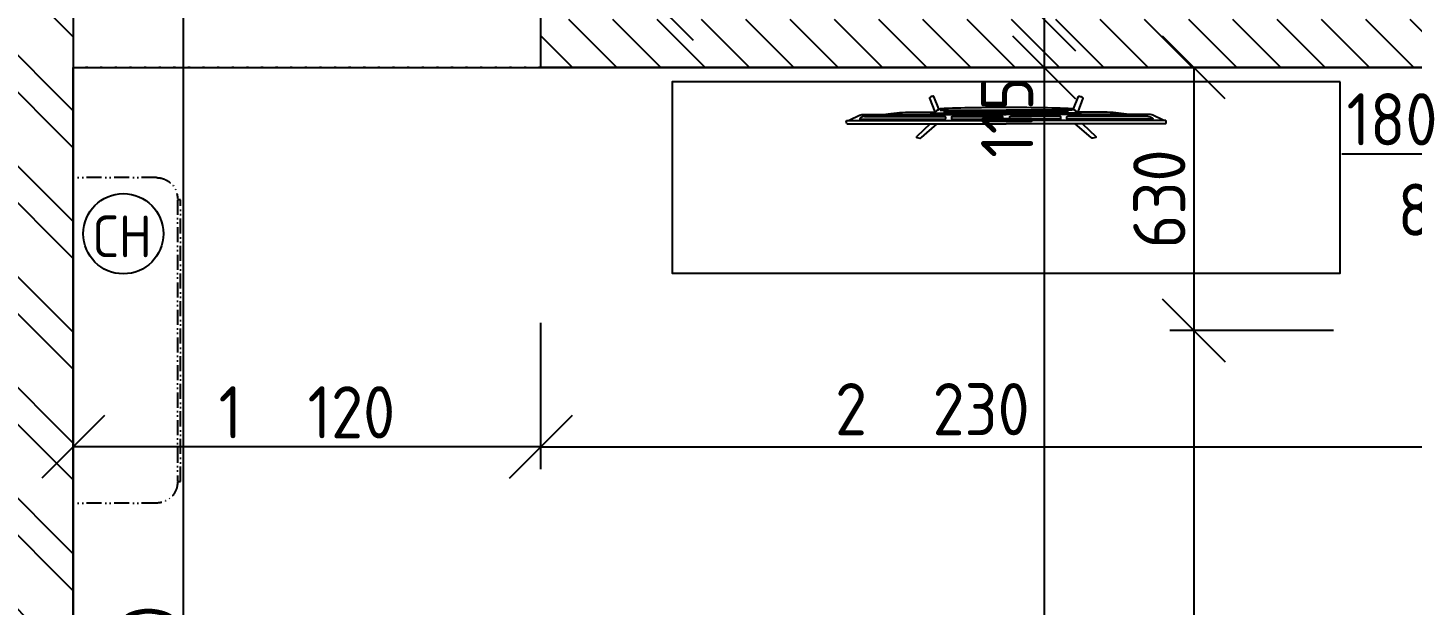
# Model space of a CAD drawing. Extents: x 4511820 to 5180432, y -1526536 to -944957.
# Drawn here: x 5020872 to 5024188, y -1166047 to -1164664 of the extents above; entities that cross this region are included whole.
import ezdxf

# ---------------------------------------------------------------- set-up
doc = ezdxf.new("R2010")
doc.units = 0
doc.header["$MEASUREMENT"] = 0
doc.linetypes.add('ACAD_ISO07W100', pattern=[3.5, 0.5, -3])
doc.linetypes.add('ACAD_ISO12W100', pattern=[22, 12, -3, 0.5, -3, 0.5, -3])
doc.layers.get('0').update_dxf_attribs({"linetype": 'CONTINUOUS'})
doc.layers.get('Defpoints').update_dxf_attribs({"color": 61, "linetype": 'CONTINUOUS'})
for name, color, linetype in [('KÓTY', 4, 'CONTINUOUS'), ('MÚRY', 1, 'CONTINUOUS'), ('Plochy', 41, 'CONTINUOUS'), ('TENKÁ', 7, 'CONTINUOUS'), ('ZARIADENIE', 47, 'CONTINUOUS'), ('ZZ-chladenie', 133, 'CONTINUOUS'), ('ŠRAFY', 82, 'CONTINUOUS')]:
    doc.layers.add(name, color=color, linetype=linetype)
doc.styles.add('STYLE1', font='isocp.shx')
doc.dimstyles.new('STANDARD-50', dxfattribs={"dimtxt": 125, "dimasz": 150, "dimexe": 10, "dimexo": 200, "dimgap": 20, "dimtad": 1, "dimdsep": 46, "dimlunit": 6, "dimtxsty": 'STYLE1', "dimblk1": 'OBLIQUE', "dimblk2": 'OBLIQUE', "dimsah": 1, "dimcen": 2.5, "dimse1": 1, "dimse2": 1, "dimadec": 0, "dimazin": 0, "dimtfac": 1, "dimtmove": 1, "dimatfit": 3, "dimldrblk": 'OBLIQUE', "dimfxl": 1, "dimtolj": 1, "dimtzin": 0, "dimarcsym": 0})

# ---------------------------------------------------------------- blocks, each defined once
blk = doc.blocks.new('Tv06_top_cad-block.com')
at = {"color": 0}
for points in [[(-161.1, -3.4), (-173.3, 26.2, 0.359324), (-175.3, 27.3, 0.097501), (-182.8, 24.2, 0.350578), (-183.5, 22.1), (-171.1, -10.4)], [(161.1, -3.4), (173.3, 26.2, -0.359324), (175.3, 27.3, -0.097501), (182.8, 24.2, -0.350578), (183.5, 22.1), (171.1, -10.4)], [(-381.9, -38.8, -0.13121), (-383.2, -32.7, -0.169032), (-383, -32.3), (-381.8, -31.1, -0.205713), (-381.3, -30.9), (-378.5, -30.9, 0.118206), (-376.2, -30.4), (-351.4, -18.4, -0.105648), (-345.8, -17), (0, -17)], [(-339.3, -21.2), (-339.3, -21.2, 0.099639), (-344.3, -22.2), (-349.2, -24.6, 0.215889), (-350.7, -26.3, 0.476075), (-349.4, -28, 0.244765)], [(-295.5, -17), (-282, -15, -0.02037), (-255.8, -12, -0.012056), (-227.2, -10.7), (-169.3, -10.7)], [(-181.8, -17), (-178.5, -14, -0.213415), (-177.3, -13.6), (0, -13.6)], [(-172.1, -13.6, -0.072098), (-159.2, -3, -0.121861), (-158.4, -2.8)], [(-170.1, -10.6, -0.053076), (-160.2, -2.9), (-158.4, -2.8)], [(-147.6, -13.6), (-147.6, -7.5, -0.414214), (-147.4, -7.3), (-146.5, -7.3, -0.414214), (-146.3, -7.5), (-146.3, -13.6)], [(-146.8, -28, 0.414214), (-145, -26.2), (-145, -23, 0.414214), (-146.8, -21.2)], [(-143.9, -13.6), (-143.9, -7.5, -0.414214), (-143.7, -7.3), (-142.7, -7.3, -0.414214), (-142.6, -7.5), (-142.6, -13.6)], [(-140.2, -13.6), (-140.2, -7.5, -0.414214), (-140, -7.3), (-139, -7.3, -0.414214), (-138.8, -7.5), (-138.8, -13.6)], [(-136.4, -13.6), (-136.4, -7.5, -0.414214), (-136.3, -7.3), (-135.3, -7.3, -0.414214), (-135.1, -7.5), (-135.1, -13.6)], [(-132.7, -13.6), (-132.7, -7.5, -0.414214), (-132.5, -7.3), (-131.6, -7.3, -0.414214), (-131.4, -7.5), (-131.4, -13.6)], [(-128.8, -28, -0.414214), (-130.6, -26.2), (-130.6, -23, -0.414214), (-128.8, -21.2)], [(-129, -13.6), (-129, -7.5, -0.414214), (-128.8, -7.3), (-127.9, -7.3, -0.414214), (-127.7, -7.5), (-127.7, -13.6)], [(-125.3, -13.6), (-125.3, -7.5, -0.414214), (-125.1, -7.3), (-124.1, -7.3, -0.414214), (-124, -7.5), (-124, -13.6)], [(-121.6, -13.6), (-121.6, -7.5, -0.414214), (-121.4, -7.3), (-120.4, -7.3, -0.414214), (-120.2, -7.5), (-120.2, -13.6)], [(-117.8, -13.6), (-117.8, -7.5, -0.414214), (-117.7, -7.3), (-116.7, -7.3, -0.414214), (-116.5, -7.5), (-116.5, -13.6)], [(-114.1, -13.6), (-114.1, -7.5, -0.414214), (-113.9, -7.3), (-113, -7.3, -0.414214), (-112.8, -7.5), (-112.8, -13.6)], [(-110.4, -13.6), (-110.4, -7.5, -0.414214), (-110.2, -7.3), (-109.3, -7.3, -0.414214), (-109.1, -7.5), (-109.1, -13.6)], [(-106.7, -13.6), (-106.7, -7.5, -0.414214), (-106.5, -7.3), (-105.5, -7.3, -0.414214), (-105.4, -7.5), (-105.4, -13.6)], [(-103, -13.6), (-103, -7.5, -0.414214), (-102.8, -7.3), (-101.8, -7.3, -0.414214), (-101.6, -7.5), (-101.6, -13.6)], [(-99.2, -13.6), (-99.2, -7.5, -0.414214), (-99.1, -7.3), (-98.1, -7.3, -0.414214), (-97.9, -7.5), (-97.9, -13.6)], [(-95.5, -13.6), (-95.5, -7.5, -0.414214), (-95.3, -7.3), (-94.4, -7.3, -0.414214), (-94.2, -7.5), (-94.2, -13.6)], [(-91.8, -13.6), (-91.8, -7.5, -0.414214), (-91.6, -7.3), (-90.7, -7.3, -0.414214), (-90.5, -7.5), (-90.5, -13.6)], [(-88.1, -13.6), (-88.1, -7.5, -0.414214), (-87.9, -7.3), (-86.9, -7.3, -0.414214), (-86.8, -7.5), (-86.8, -13.6)], [(-84.4, -13.6), (-84.4, -7.5, -0.414214), (-84.2, -7.3), (-83.2, -7.3, -0.414214), (-83, -7.5), (-83, -13.6)], [(-80.6, -13.6), (-80.6, -7.5, -0.414214), (-80.5, -7.3), (-79.5, -7.3, -0.414214), (-79.3, -7.5), (-79.3, -13.6)], [(-76.9, -13.6), (-76.9, -7.5, -0.414214), (-76.7, -7.3), (-75.8, -7.3, -0.414214), (-75.6, -7.5), (-75.6, -13.6)], [(-73.2, -13.6), (-73.2, -7.5, -0.414214), (-73, -7.3), (-72.1, -7.3, -0.414214), (-71.9, -7.5), (-71.9, -13.6)], [(-69.5, -13.6), (-69.5, -7.5, -0.414214), (-69.3, -7.3), (-68.3, -7.3, -0.414214), (-68.2, -7.5), (-68.2, -13.6)], [(-65.8, -13.6), (-65.8, -7.5, -0.414214), (-65.6, -7.3), (-64.6, -7.3, -0.414214), (-64.4, -7.5), (-64.4, -13.6)], [(-62, -13.6), (-62, -7.5, -0.414214), (-61.9, -7.3), (-60.9, -7.3, -0.414214), (-60.7, -7.5), (-60.7, -13.6)], [(-58.3, -13.6), (-58.3, -7.5, -0.414214), (-58.1, -7.3), (-57.2, -7.3, -0.414214), (-57, -7.5), (-57, -13.6)], [(-54.6, -13.6), (-54.6, -7.5, -0.414214), (-54.4, -7.3), (-53.5, -7.3, -0.414214), (-53.3, -7.5), (-53.3, -13.6)], [(-50.9, -13.6), (-50.9, -7.5, -0.414214), (-50.7, -7.3), (-49.7, -7.3, -0.414214), (-49.6, -7.5), (-49.6, -13.6)], [(-47.2, -13.6), (-47.2, -7.5, -0.414214), (-47, -7.3), (-46, -7.3, -0.414214), (-45.8, -7.5), (-45.8, -13.6)], [(-43.4, -13.6), (-43.4, -7.5, -0.414214), (-43.3, -7.3), (-42.3, -7.3, -0.414214), (-42.1, -7.5), (-42.1, -13.6)], [(-39.7, -13.6), (-39.7, -7.5, -0.414214), (-39.5, -7.3), (-38.6, -7.3, -0.414214), (-38.4, -7.5), (-38.4, -13.6)], [(-36, -13.6), (-36, -7.5, -0.414214), (-35.8, -7.3), (-34.9, -7.3, -0.414214), (-34.7, -7.5), (-34.7, -13.6)], [(-32.3, -13.6), (-32.3, -7.5, -0.414214), (-32.1, -7.3), (-31.1, -7.3, -0.414214), (-31, -7.5), (-31, -13.6)], [(-28.6, -13.6), (-28.6, -7.5, -0.414214), (-28.4, -7.3), (-27.4, -7.3, -0.414214), (-27.2, -7.5), (-27.2, -13.6)], [(-24.8, -13.6), (-24.8, -7.5, -0.414214), (-24.7, -7.3), (-23.7, -7.3, -0.414214), (-23.5, -7.5), (-23.5, -13.6)], [(-21.1, -13.6), (-21.1, -7.5, -0.414214), (-20.9, -7.3), (-20, -7.3, -0.414214), (-19.8, -7.5), (-19.8, -13.6)], [(-17.4, -13.6), (-17.4, -7.5, -0.414214), (-17.2, -7.3), (-16.3, -7.3, -0.414214), (-16.1, -7.5), (-16.1, -13.6)], [(-13.7, -13.6), (-13.7, -7.5, -0.414214), (-13.5, -7.3), (-12.5, -7.3, -0.414214), (-12.4, -7.5), (-12.4, -13.6)], [(-10, -13.6), (-10, -7.5, -0.414214), (-9.8, -7.3), (-8.8, -7.3, -0.414214), (-8.6, -7.5), (-8.6, -13.6)], [(-10, -28, 0.414214), (-8.2, -26.2), (-8.2, -23, 0.414214), (-10, -21.2)], [(-6.2, -13.6), (-6.2, -7.5, -0.414214), (-6.1, -7.3), (-5.1, -7.3, -0.414214), (-4.9, -7.5), (-4.9, -13.6)], [(-2.5, -13.6), (-2.5, -7.5, -0.414214), (-2.3, -7.3), (-1.4, -7.3, -0.414214), (-1.2, -7.5), (-1.2, -13.6)], [(181.8, -17), (178.5, -14, 0.213415), (177.3, -13.6), (0, -13.6)], [(381.9, -38.8, 0.13121), (383.2, -32.7, 0.169032), (383, -32.3), (381.8, -31.1, 0.205713), (381.3, -30.9), (378.5, -30.9, -0.118206), (376.2, -30.4), (351.4, -18.4, 0.105648), (345.8, -17), (0, -17)], [(2.5, -13.6), (2.5, -7.5, 0.414214), (2.3, -7.3), (1.4, -7.3, 0.414214), (1.2, -7.5), (1.2, -13.6)], [(6.2, -13.6), (6.2, -7.5, 0.414214), (6.1, -7.3), (5.1, -7.3, 0.414214), (4.9, -7.5), (4.9, -13.6)], [(10, -28, -0.414214), (8.2, -26.2), (8.2, -23, -0.414214), (10, -21.2)], [(10, -13.6), (10, -7.5, 0.414214), (9.8, -7.3), (8.8, -7.3, 0.414214), (8.6, -7.5), (8.6, -13.6)], [(13.7, -13.6), (13.7, -7.5, 0.414214), (13.5, -7.3), (12.5, -7.3, 0.414214), (12.4, -7.5), (12.4, -13.6)], [(17.4, -13.6), (17.4, -7.5, 0.414214), (17.2, -7.3), (16.3, -7.3, 0.414214), (16.1, -7.5), (16.1, -13.6)], [(21.1, -13.6), (21.1, -7.5, 0.414214), (20.9, -7.3), (20, -7.3, 0.414214), (19.8, -7.5), (19.8, -13.6)], [(24.8, -13.6), (24.8, -7.5, 0.414214), (24.7, -7.3), (23.7, -7.3, 0.414214), (23.5, -7.5), (23.5, -13.6)], [(28.6, -13.6), (28.6, -7.5, 0.414214), (28.4, -7.3), (27.4, -7.3, 0.414214), (27.2, -7.5), (27.2, -13.6)], [(32.3, -13.6), (32.3, -7.5, 0.414214), (32.1, -7.3), (31.1, -7.3, 0.414214), (31, -7.5), (31, -13.6)], [(36, -13.6), (36, -7.5, 0.414214), (35.8, -7.3), (34.9, -7.3, 0.414214), (34.7, -7.5), (34.7, -13.6)], [(39.7, -13.6), (39.7, -7.5, 0.414214), (39.5, -7.3), (38.6, -7.3, 0.414214), (38.4, -7.5), (38.4, -13.6)], [(43.4, -13.6), (43.4, -7.5, 0.414214), (43.3, -7.3), (42.3, -7.3, 0.414214), (42.1, -7.5), (42.1, -13.6)], [(47.2, -13.6), (47.2, -7.5, 0.414214), (47, -7.3), (46, -7.3, 0.414214), (45.8, -7.5), (45.8, -13.6)], [(50.9, -13.6), (50.9, -7.5, 0.414214), (50.7, -7.3), (49.7, -7.3, 0.414214), (49.6, -7.5), (49.6, -13.6)], [(54.6, -13.6), (54.6, -7.5, 0.414214), (54.4, -7.3), (53.5, -7.3, 0.414214), (53.3, -7.5), (53.3, -13.6)], [(58.3, -13.6), (58.3, -7.5, 0.414214), (58.1, -7.3), (57.2, -7.3, 0.414214), (57, -7.5), (57, -13.6)], [(62, -13.6), (62, -7.5, 0.414214), (61.9, -7.3), (60.9, -7.3, 0.414214), (60.7, -7.5), (60.7, -13.6)], [(65.8, -13.6), (65.8, -7.5, 0.414214), (65.6, -7.3), (64.6, -7.3, 0.414214), (64.4, -7.5), (64.4, -13.6)], [(69.5, -13.6), (69.5, -7.5, 0.414214), (69.3, -7.3), (68.3, -7.3, 0.414214), (68.2, -7.5), (68.2, -13.6)], [(73.2, -13.6), (73.2, -7.5, 0.414214), (73, -7.3), (72.1, -7.3, 0.414214), (71.9, -7.5), (71.9, -13.6)], [(76.9, -13.6), (76.9, -7.5, 0.414214), (76.7, -7.3), (75.8, -7.3, 0.414214), (75.6, -7.5), (75.6, -13.6)], [(80.6, -13.6), (80.6, -7.5, 0.414214), (80.5, -7.3), (79.5, -7.3, 0.414214), (79.3, -7.5), (79.3, -13.6)], [(84.4, -13.6), (84.4, -7.5, 0.414214), (84.2, -7.3), (83.2, -7.3, 0.414214), (83, -7.5), (83, -13.6)], [(88.1, -13.6), (88.1, -7.5, 0.414214), (87.9, -7.3), (86.9, -7.3, 0.414214), (86.8, -7.5), (86.8, -13.6)], [(91.8, -13.6), (91.8, -7.5, 0.414214), (91.6, -7.3), (90.7, -7.3, 0.414214), (90.5, -7.5), (90.5, -13.6)], [(95.5, -13.6), (95.5, -7.5, 0.414214), (95.3, -7.3), (94.4, -7.3, 0.414214), (94.2, -7.5), (94.2, -13.6)], [(99.2, -13.6), (99.2, -7.5, 0.414214), (99.1, -7.3), (98.1, -7.3, 0.414214), (97.9, -7.5), (97.9, -13.6)], [(103, -13.6), (103, -7.5, 0.414214), (102.8, -7.3), (101.8, -7.3, 0.414214), (101.6, -7.5), (101.6, -13.6)], [(106.7, -13.6), (106.7, -7.5, 0.414214), (106.5, -7.3), (105.5, -7.3, 0.414214), (105.4, -7.5), (105.4, -13.6)], [(110.4, -13.6), (110.4, -7.5, 0.414214), (110.2, -7.3), (109.3, -7.3, 0.414214), (109.1, -7.5), (109.1, -13.6)], [(114.1, -13.6), (114.1, -7.5, 0.414214), (113.9, -7.3), (113, -7.3, 0.414214), (112.8, -7.5), (112.8, -13.6)], [(117.8, -13.6), (117.8, -7.5, 0.414214), (117.7, -7.3), (116.7, -7.3, 0.414214), (116.5, -7.5), (116.5, -13.6)], [(121.6, -13.6), (121.6, -7.5, 0.414214), (121.4, -7.3), (120.4, -7.3, 0.414214), (120.2, -7.5), (120.2, -13.6)], [(125.3, -13.6), (125.3, -7.5, 0.414214), (125.1, -7.3), (124.1, -7.3, 0.414214), (124, -7.5), (124, -13.6)], [(129, -13.6), (129, -7.5, 0.414214), (128.8, -7.3), (127.9, -7.3, 0.414214), (127.7, -7.5), (127.7, -13.6)], [(128.8, -28, 0.414214), (130.6, -26.2), (130.6, -23, 0.414214), (128.8, -21.2)], [(132.7, -13.6), (132.7, -7.5, 0.414214), (132.5, -7.3), (131.6, -7.3, 0.414214), (131.4, -7.5), (131.4, -13.6)], [(136.4, -13.6), (136.4, -7.5, 0.414214), (136.3, -7.3), (135.3, -7.3, 0.414214), (135.1, -7.5), (135.1, -13.6)], [(140.2, -13.6), (140.2, -7.5, 0.414214), (140, -7.3), (139, -7.3, 0.414214), (138.8, -7.5), (138.8, -13.6)], [(143.9, -13.6), (143.9, -7.5, 0.414214), (143.7, -7.3), (142.7, -7.3, 0.414214), (142.6, -7.5), (142.6, -13.6)], [(146.8, -28, -0.414214), (145, -26.2), (145, -23, -0.414214), (146.8, -21.2)], [(147.6, -13.6), (147.6, -7.5, 0.414214), (147.4, -7.3), (146.5, -7.3, 0.414214), (146.3, -7.5), (146.3, -13.6)], [(172.1, -13.6, 0.072098), (159.2, -3, 0.121861), (158.4, -2.8)], [(170.1, -10.6, 0.053076), (160.2, -2.9), (158.4, -2.8)], [(295.5, -17), (282, -15, 0.02037), (255.8, -12, 0.012056), (227.2, -10.7), (169.3, -10.7)], [(339.3, -21.2), (339.3, -21.2, -0.099639), (344.3, -22.2), (349.2, -24.6, -0.215889), (350.7, -26.3, -0.476075), (349.4, -28, -0.244765)], [(-182.5, -38.8), (-214.4, -69.1, 0.250582), (-215, -71, 0.266718), (-214.3, -71.9, 0.084688)], [(-214.3, -71.9), (-207.3, -73.1, 0.211205), (-203.3, -72.1), (-165.2, -38.8)], [(214.3, -71.9), (207.3, -73.1, -0.211205), (203.3, -72.1), (165.2, -38.8)], [(182.5, -38.8), (214.4, -69.1, -0.250582), (215, -71, -0.266718), (214.3, -71.9, -0.084688)]]:
    blk.add_lwpolyline(points, format="xyb", dxfattribs=at)
for points in [[(-378.5, -30.9), (0, -30.9)], [(-349.4, -28), (-146.8, -28)], [(-339.3, -21.2), (-146.8, -21.2)], [(-158.6, -6.5), (0, -6.5)], [(-128.8, -21.2), (-10, -21.2)], [(-128.8, -28), (-10, -28)], [(158.6, -6.5), (0, -6.5)], [(378.5, -30.9), (0, -30.9)], [(128.8, -21.2), (10, -21.2)], [(128.8, -28), (10, -28)], [(339.3, -21.2), (146.8, -21.2)], [(349.4, -28), (146.8, -28)], [(-381.9, -38.8), (0, -38.8)], [(381.9, -38.8), (0, -38.8)]]:
    blk.add_lwpolyline(points, dxfattribs=at)
for centre, radius, start, end in [((0, -4564), 4564, 90, 91.9893), ((0, -4564), 4564, 88.0107, 90), ((-170.5, -10.1), 0.6, 200.9784, 314.0295), ((170.5, -10.1), 0.6, 225.9705, 339.0216)]:
    blk.add_arc(centre, radius, start, end, dxfattribs=at)
blk = doc.blocks.new('TV')
at = {"layer": 'ZARIADENIE', "color": 8}
blk.add_blockref('Tv06_top_cad-block.com', (4448198.7, -1316337.8), dxfattribs=at)
blk = doc.blocks.new('_OBLIQUE')
at = {"color": 0, "linetype": 'ByBlock'}
blk.add_line((-0.5, -0.5), (0.5, 0.5), dxfattribs=at)
blk = doc.blocks.new('*D18943')
at = {"layer": 'Defpoints', "color": 0}
for p in [(5020981, -1163534.2), (5021236, -1169034.2), (5021244.5, -1169034.2)]:
    blk.add_point(p, dxfattribs=at)
at = {"layer": 'KÓTY', "color": 0, "lineweight": -2}
blk.add_line((5021244.5, -1163534.2), (5021244.5, -1169034.2), dxfattribs=at)
at = {"layer": 'KÓTY', "color": 0, "linetype": 'ByBlock', "lineweight": -2, "xscale": 150, "yscale": 150, "zscale": 150}
for p, rotation in [((5021244.5, -1163534.2), 90), ((5021244.5, -1169034.2), 270)]:
    blk.add_blockref('_OBLIQUE', p, dxfattribs=dict(at, rotation=rotation))
at = {"layer": 'KÓTY', "color": 0, "insert": (5021162, -1166284.2), "char_height": 125, "attachment_point": 5, "rotation": 90, "style": 'STYLE1'}
blk.add_mtext('\\A1;5ﾠ500', dxfattribs=at)
blk = doc.blocks.new('*D18946')
at = {"layer": 'Defpoints', "color": 0}
for p in [(5022101, -1164759.2), (5024331, -1164759.2), (5024331, -1165667.5)]:
    blk.add_point(p, dxfattribs=at)
at = {"layer": 'KÓTY', "color": 0, "lineweight": -2}
blk.add_line((5022101, -1165667.5), (5024331, -1165667.5), dxfattribs=at)
at = {"layer": 'KÓTY', "color": 0, "linetype": 'ByBlock', "lineweight": -2, "xscale": 150, "yscale": 150, "zscale": 150, "rotation": 180}
blk.add_blockref('_OBLIQUE', (5022101, -1165667.5), dxfattribs=at)
at = {"layer": 'KÓTY', "color": 0, "linetype": 'ByBlock', "lineweight": -2, "xscale": 150, "yscale": 150, "zscale": 150}
blk.add_blockref('_OBLIQUE', (5024331, -1165667.5), dxfattribs=at)
at = {"layer": 'KÓTY', "color": 0, "insert": (5023039, -1165577.5), "char_height": 125, "attachment_point": 5, "style": 'STYLE1'}
blk.add_mtext('\\A1;2ﾠ230', dxfattribs=at)
blk = doc.blocks.new('*D18947')
at = {"layer": 'Defpoints', "color": 0}
for p in [(5020981, -1164759.2), (5022101, -1164759.2), (5020981, -1165667.5)]:
    blk.add_point(p, dxfattribs=at)
at = {"layer": 'KÓTY', "color": 0, "lineweight": -2}
blk.add_line((5022101, -1165667.5), (5020981, -1165667.5), dxfattribs=at)
at = {"layer": 'KÓTY', "color": 0, "linetype": 'ByBlock', "lineweight": -2, "xscale": 150, "yscale": 150, "zscale": 150, "rotation": 180}
blk.add_blockref('_OBLIQUE', (5020981, -1165667.5), dxfattribs=at)
at = {"layer": 'KÓTY', "color": 0, "linetype": 'ByBlock', "lineweight": -2, "xscale": 150, "yscale": 150, "zscale": 150}
blk.add_blockref('_OBLIQUE', (5022101, -1165667.5), dxfattribs=at)
at = {"layer": 'KÓTY', "color": 0, "insert": (5021541, -1165585), "char_height": 125, "attachment_point": 5, "style": 'STYLE1'}
blk.add_mtext('\\A1;1ﾠ120', dxfattribs=at)
blk = doc.blocks.new('*D18961')
at = {"layer": 'Defpoints', "color": 0}
for p in [(5024164.1, -1162394.2), (5023307, -1164644.2), (5024164.1, -1164644.2)]:
    blk.add_point(p, dxfattribs=at)
at = {"layer": 'KÓTY', "color": 0, "lineweight": -2}
blk.add_line((5023307, -1162394.2), (5023307, -1164644.2), dxfattribs=at)
at = {"layer": 'KÓTY', "color": 0, "linetype": 'ByBlock', "lineweight": -2, "xscale": 150, "yscale": 150, "zscale": 150}
for p, rotation in [((5023307, -1162394.2), 90), ((5023307, -1164644.2), 270)]:
    blk.add_blockref('_OBLIQUE', p, dxfattribs=dict(at, rotation=rotation))
at = {"layer": 'KÓTY', "color": 0, "insert": (5023224.5, -1163519.2), "char_height": 125, "attachment_point": 5, "rotation": 90, "style": 'STYLE1'}
blk.add_mtext('\\A1;2ﾠ250', dxfattribs=at)
blk = doc.blocks.new('*D18962')
at = {"layer": 'Defpoints', "color": 0}
for p in [(5023307, -1164644.2), (5023307, -1164759.2), (5023307, -1164759.2)]:
    blk.add_point(p, dxfattribs=at)
at = {"layer": 'KÓTY', "color": 0, "lineweight": -2}
blk.add_line((5023307, -1164644.2), (5023307, -1164759.2), dxfattribs=at)
at = {"layer": 'KÓTY', "color": 0, "linetype": 'ByBlock', "lineweight": -2, "xscale": 150, "yscale": 150, "zscale": 150}
for p, rotation in [((5023307, -1164644.2), 90), ((5023307, -1164759.2), 270)]:
    blk.add_blockref('_OBLIQUE', p, dxfattribs=dict(at, rotation=rotation))
at = {"layer": 'KÓTY', "color": 0, "insert": (5023218.1, -1164878.5), "char_height": 125, "attachment_point": 5, "rotation": 90, "style": 'STYLE1'}
blk.add_mtext('\\A1;115', dxfattribs=at)
blk = doc.blocks.new('*D18963')
at = {"layer": 'Defpoints', "color": 0}
for p in [(5022192, -1164759.2), (5022192, -1169034.2), (5023307, -1169034.2)]:
    blk.add_point(p, dxfattribs=at)
at = {"layer": 'KÓTY', "color": 0, "lineweight": -2}
blk.add_line((5023307, -1164759.2), (5023307, -1169034.2), dxfattribs=at)
at = {"layer": 'KÓTY', "color": 0, "linetype": 'ByBlock', "lineweight": -2, "xscale": 150, "yscale": 150, "zscale": 150}
for p, rotation in [((5023307, -1164759.2), 90), ((5023307, -1169034.2), 270)]:
    blk.add_blockref('_OBLIQUE', p, dxfattribs=dict(at, rotation=rotation))
at = {"layer": 'KÓTY', "color": 0, "insert": (5023224.5, -1166896.7), "char_height": 125, "attachment_point": 5, "rotation": 90, "style": 'STYLE1'}
blk.add_mtext('\\A1;4ﾠ275', dxfattribs=at)
blk = doc.blocks.new('*D18964')
at = {"layer": 'Defpoints', "color": 0}
for p in [(5022216, -1163409.2), (5022216, -1164619.2), (5022391, -1164619.2)]:
    blk.add_point(p, dxfattribs=at)
at = {"layer": 'KÓTY', "color": 0, "lineweight": -2}
blk.add_line((5022391, -1163409.2), (5022391, -1164619.2), dxfattribs=at)
at = {"layer": 'KÓTY', "color": 0, "linetype": 'ByBlock', "lineweight": -2, "xscale": 150, "yscale": 150, "zscale": 150}
for p, rotation in [((5022391, -1163409.2), 90), ((5022391, -1164619.2), 270)]:
    blk.add_blockref('_OBLIQUE', p, dxfattribs=dict(at, rotation=rotation))
at = {"layer": 'KÓTY', "color": 0, "insert": (5022308.5, -1164014.2), "char_height": 125, "attachment_point": 5, "rotation": 90, "style": 'STYLE1'}
blk.add_mtext('\\A1;1ﾠ210', dxfattribs=at)
blk = doc.blocks.new('*D18991')
at = {"layer": 'Defpoints', "color": 0}
for p in [(5024331, -1164759.2), (5023665, -1165389.2), (5024331, -1165389.2)]:
    blk.add_point(p, dxfattribs=at)
at = {"layer": 'KÓTY', "color": 0, "lineweight": -2}
blk.add_line((5023665, -1164759.2), (5023665, -1165389.2), dxfattribs=at)
at = {"layer": 'KÓTY', "color": 0, "linetype": 'ByBlock', "lineweight": -2, "xscale": 150, "yscale": 150, "zscale": 150}
for p, rotation in [((5023665, -1164759.2), 90), ((5023665, -1165389.2), 270)]:
    blk.add_blockref('_OBLIQUE', p, dxfattribs=dict(at, rotation=rotation))
at = {"layer": 'KÓTY', "color": 0, "insert": (5023582.5, -1165074.2), "char_height": 125, "attachment_point": 5, "rotation": 90, "style": 'STYLE1'}
blk.add_mtext('\\A1;630', dxfattribs=at)
blk = doc.blocks.new('*D18992')
at = {"layer": 'Defpoints', "color": 0}
for p in [(5024331, -1165389.2), (5023665, -1169034.2), (5024246, -1169034.2)]:
    blk.add_point(p, dxfattribs=at)
at = {"layer": 'KÓTY', "color": 0, "lineweight": -2}
blk.add_line((5023665, -1165389.2), (5023665, -1169034.2), dxfattribs=at)
at = {"layer": 'KÓTY', "color": 0, "linetype": 'ByBlock', "lineweight": -2, "xscale": 150, "yscale": 150, "zscale": 150}
for p, rotation in [((5023665, -1165389.2), 90), ((5023665, -1169034.2), 270)]:
    blk.add_blockref('_OBLIQUE', p, dxfattribs=dict(at, rotation=rotation))
at = {"layer": 'KÓTY', "color": 0, "insert": (5023561.5, -1167435), "char_height": 125, "attachment_point": 5, "rotation": 90, "style": 'STYLE1'}
blk.add_mtext('\\A1;3ﾠ645', dxfattribs=at)
blk = doc.blocks.new('*D18994')
at = {"layer": 'Defpoints', "color": 0}
for p in [(5024411, -1164759.2), (5024591, -1164759.2), (5024591, -1165169.5)]:
    blk.add_point(p, dxfattribs=at)
at = {"layer": 'KÓTY', "color": 0, "lineweight": -2}
for p, q in [((5024019.9, -1164966), (5024260, -1164966)), ((5024260, -1164966), (5024501, -1165169.5)), ((5024411, -1165169.5), (5024591, -1165169.5))]:
    blk.add_line(p, q, dxfattribs=at)
at = {"layer": 'KÓTY', "color": 0, "linetype": 'ByBlock', "lineweight": -2, "xscale": 150, "yscale": 150, "zscale": 150, "rotation": 180}
blk.add_blockref('_OBLIQUE', (5024411, -1165169.5), dxfattribs=at)
at = {"layer": 'KÓTY', "color": 0, "linetype": 'ByBlock', "lineweight": -2, "xscale": 150, "yscale": 150, "zscale": 150}
blk.add_blockref('_OBLIQUE', (5024591, -1165169.5), dxfattribs=at)
at = {"layer": 'KÓTY', "color": 0, "insert": (5024140, -1164883.5), "char_height": 125, "attachment_point": 5, "style": 'STYLE1'}
blk.add_mtext('\\A1;180', dxfattribs=at)
blk = doc.blocks.new('*D18995')
at = {"layer": 'Defpoints', "color": 0}
for p in [(5024331, -1165169.5), (5024331, -1165169.5), (5024411, -1165169.5)]:
    blk.add_point(p, dxfattribs=at)
at = {"layer": 'KÓTY', "color": 0, "lineweight": -2}
blk.add_line((5024411, -1165169.5), (5024331, -1165169.5), dxfattribs=at)
at = {"layer": 'KÓTY', "color": 0, "linetype": 'ByBlock', "lineweight": -2, "xscale": 150, "yscale": 150, "zscale": 150, "rotation": 180}
blk.add_blockref('_OBLIQUE', (5024331, -1165169.5), dxfattribs=at)
at = {"layer": 'KÓTY', "color": 0, "linetype": 'ByBlock', "lineweight": -2, "xscale": 150, "yscale": 150, "zscale": 150}
blk.add_blockref('_OBLIQUE', (5024411, -1165169.5), dxfattribs=at)
at = {"layer": 'KÓTY', "color": 0, "insert": (5024234.5, -1165100), "char_height": 125, "attachment_point": 5, "style": 'STYLE1'}
blk.add_mtext('\\A1;80', dxfattribs=at)
blk = doc.blocks.new('chlj3')
at = {"layer": 'ZZ-chladenie', "linetype": 'ACAD_ISO12W100', "ltscale": 3}
for p, q in [((5005195.8, -1151691.8), (5005395.8, -1151691.8)), ((5005195.8, -1152470.8), (5005395.8, -1152470.8))]:
    blk.add_line(p, q, dxfattribs=at)
blk.add_lwpolyline([(5005145.8, -1152419.2), (5005138.4, -1152419.2), (5005138.4, -1151744.5), (5005145.8, -1151744.5)], close=True, dxfattribs=at)
for centre, start, end in [((5005195.8, -1151741.8), 90, 180), ((5005195.8, -1152420.8), 180, 270)]:
    blk.add_arc(centre, 50, start, end, dxfattribs=at)

msp = doc.modelspace()

# ---------------------------------------------------------------- hatches: boundary and pattern name
at = {"layer": 'ŠRAFY'}
h = msp.add_hatch(dxfattribs=at)
h.set_pattern_fill('ANSI32', color=256, scale=500, angle=90)
h.set_pattern_definition([(135, (515810.9, 44482.1), (-132.5825215, -132.5825215), []), (135, (515810.9, 44570.48), (-132.5825215, -132.5825215), [])])
h.paths.add_polyline_path([(5020681, -1163649.191), (5020681, -1169034.191), (5020981, -1169034.191), (5020981, -1164759.191), (5020981, -1163534.191), (5020681, -1163534.191)])
at = {"layer": 'ŠRAFY', "ltscale": 0.25}
h = msp.add_hatch(dxfattribs=at)
h.set_pattern_fill('ANSI31', color=256, scale=600, angle=90, style=0)
h.set_pattern_definition([(135, (-2976355.03, 198812.926), (-53.0330086, -53.0330086), [])])
h.paths.add_polyline_path([(5024331, -1164759.191), (5024411, -1164759.191), (5024591, -1164759.191), (5024671, -1164759.191), (5025271, -1164759.191), (5025871, -1164759.191), (5027321, -1164759.191), (5027321, -1164644.191), (5026276, -1164644.191), (5026161, -1164644.191), (5024276, -1164644.191), (5024101, -1164644.191), (5022216, -1164644.191), (5022101, -1164644.191), (5022101, -1164759.191)])

# ---------------------------------------------------------------- linework, layer by layer
at = {"layer": 'KÓTY', "ltscale": 25}
msp.add_line((5022101, -1165720.903), (5022101, -1165370.903), dxfattribs=at)
at = {"layer": 'KÓTY'}
msp.add_line((5024000, -1165389.191), (5023607.5, -1165389.191), dxfattribs=at)
at = {"layer": 'MÚRY'}
msp.add_line((5020981, -1163534.191), (5020981, -1169034.191), dxfattribs=at)
at = {"layer": 'MÚRY', "ltscale": 0.25}
for p, q in [((5022101, -1164759.191), (5022101, -1163759.191)), ((5024331, -1164759.191), (5022101, -1164759.191))]:
    msp.add_line(p, q, dxfattribs=at)
at = {"layer": 'Plochy'}
for points in [[(5022101, -1161279.191), (5020981, -1161279.191), (5020981, -1164759.191), (5022101, -1164759.191)], [(5020981, -1164759.191), (5024331, -1164759.191), (5024331, -1165389.191), (5024671, -1165389.191), (5024671, -1164759.191), (5026971, -1164759.191), (5026971, -1165109.191), (5027321, -1165109.191), (5027321, -1169034.191), (5020981, -1169034.191)]]:
    msp.add_lwpolyline(points, close=True, dxfattribs=at)
at = {"layer": 'TENKÁ', "linetype": 'ACAD_ISO07W100', "ltscale": 10}
msp.add_line((5022101, -1164759.191), (5020981, -1164759.191), dxfattribs=at)
at = {"layer": 'ZARIADENIE', "color": 45, "ltscale": 0.25}
msp.add_lwpolyline([(5024016, -1164794.191), (5022416, -1164794.191), (5022416, -1165251.959), (5024016, -1165251.959)], close=True, dxfattribs=at)
at = {"layer": 'ZZ-chladenie'}
msp.add_circle((5021101.3, -1165157.498), 96, dxfattribs=at)

# ---------------------------------------------------------------- block references
at = {"layer": 'Plochy', "color": 2}
msp.add_blockref('TV', (575017.282, 151482.468), dxfattribs=at)
at = {"layer": 'ZZ-chladenie', "xscale": -1}
msp.add_blockref('chlj3', (10026376.821, -13331.421), dxfattribs=at)

# ---------------------------------------------------------------- texts
at = {"layer": 'ZZ-chladenie', "style": 'STYLE1'}
msp.add_text('CH', height=100, dxfattribs=at).set_placement((5021026.672, -1165213.697))

# ---------------------------------------------------------------- dimensions: what is measured, and where the dimension line sits
at = {"layer": 'KÓTY'}
for base, p1, p2, picture, middle in [((5023307, -1164644.191), (5024164.053, -1162394.191), (5024164.053, -1164644.191), '*D18961', (5023224.457, -1163519.191)), ((5022391, -1164619.191), (5022216, -1163409.191), (5022216, -1164619.191), '*D18964', (5022308.457, -1164014.191)), ((5021244.5, -1169034.191), (5020981, -1163534.191), (5021236, -1169034.191), '*D18943', (5021161.957, -1166284.191)), ((5023307, -1169034.191), (5022192, -1164759.191), (5022192, -1169034.191), '*D18963', (5023224.457, -1166896.691)), ((5023665, -1165389.191), (5024331, -1164759.191), (5024331, -1165389.191), '*D18991', (5023582.5, -1165074.191))]:
    dim = msp.add_linear_dim(base=base, p1=p1, p2=p2, angle=90, dimstyle='STANDARD-50', dxfattribs=at)
    dim.commit()
    dim.dimension.update_dxf_attribs({"geometry": picture, "text_midpoint": middle})
for base, p1, p2, picture, middle in [((5023307, -1164759.191), (5023307, -1164644.191), (5023307, -1164759.191), '*D18962', (5023300.553, -1164878.5)), ((5023665, -1169034.191), (5024331, -1165389.191), (5024246, -1169034.191), '*D18992', (5023644, -1167435))]:
    dim = msp.add_linear_dim(base=base, p1=p1, p2=p2, angle=90, dimstyle='STANDARD-50', dxfattribs=at)
    dim.commit()
    dim.dimension.update_dxf_attribs({"geometry": picture, "text_midpoint": middle, "dimtype": 160})
dim = msp.add_linear_dim(base=(5020981, -1165667.5), p1=(5022101, -1164759.191), p2=(5020981, -1164759.191), dimstyle='STANDARD-50', dxfattribs=at)
dim.commit()
dim.dimension.update_dxf_attribs({"geometry": '*D18947', "text_midpoint": (5021541, -1165584.957)})
for base, p1, p2, picture, middle in [((5024331, -1165667.5), (5022101, -1164759.191), (5024331, -1164759.191), '*D18946', (5023039, -1165660)), ((5024591, -1165169.5), (5024411, -1164759.191), (5024591, -1164759.191), '*D18994', (5024240, -1164966)), ((5024331, -1165169.5), (5024411, -1165169.5), (5024331, -1165169.5), '*D18995', (5024234.5, -1165182.5))]:
    dim = msp.add_linear_dim(base=base, p1=p1, p2=p2, dimstyle='STANDARD-50', dxfattribs=at)
    dim.commit()
    dim.dimension.update_dxf_attribs({"geometry": picture, "text_midpoint": middle, "dimtype": 160})

doc.saveas('drawing.dxf')
